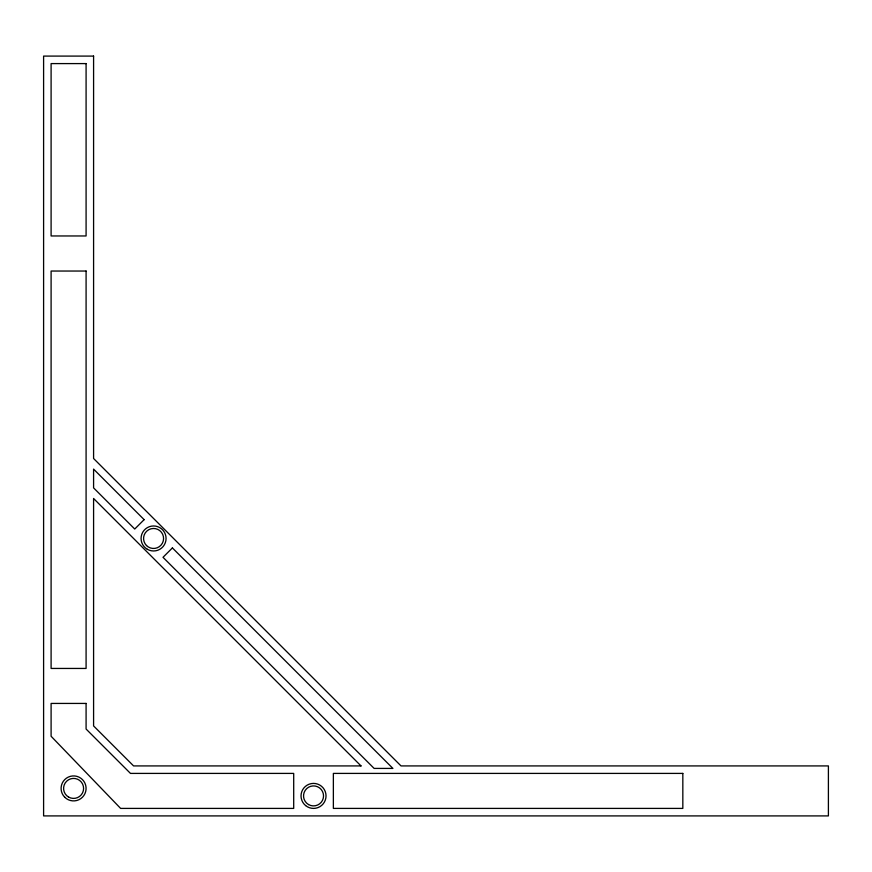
<?xml version="1.0" encoding="UTF-8"?>
<svg xmlns="http://www.w3.org/2000/svg" width="872" height="872" viewBox="0 0 872 872"><rect width="100%" height="100%" fill="white"/><g stroke="black" fill="none" stroke-linecap="round" stroke-linejoin="round"><path stroke-width="1.31" d="M144.131 519.647L134.735 529.032L93.587 487.884L93.587 469.103L144.131 519.647M172.405 547.921L163.01 557.306L374.121 768.417L392.901 768.417L172.405 547.921M93.587 56.091L43.6 56.091L43.6 815.909L828.4 815.909L828.4 765.921L401.011 765.921L93.587 458.498L93.587 56.091M86.088 63.591L51.099 63.591L51.099 235.963L86.088 235.963L86.088 63.591M86.088 271.039L51.099 271.039L51.099 668.442L86.088 668.442L86.088 271.039M86.088 703.432L51.099 703.432L51.099 736.251L120.619 808.409L293.701 808.409L293.701 773.409L130.473 773.409L86.088 729.036L86.088 703.432M361.019 765.921L133.579 765.921L93.587 725.929L93.587 498.479L361.019 765.921M682.831 773.409L333.366 773.409L333.366 808.409L682.831 808.409L682.831 773.409M68.594 797.073A9.995 9.995 0 0 0 83.592 788.408A9.995 9.995 0 0 0 68.594 779.753A9.995 9.995 0 0 0 68.594 797.073M308.535 804.562A9.995 9.995 0 0 0 323.534 795.907A9.995 9.995 0 0 0 308.535 787.253A9.995 9.995 0 0 0 308.535 804.562M146.507 545.545A9.995 9.995 0 0 0 163.228 541.065A9.995 9.995 0 0 0 150.987 528.813A9.995 9.995 0 0 0 146.507 545.545M147.324 549.295A12.491 12.491 0 0 0 166.072 538.471A12.491 12.491 0 0 0 147.324 527.647A12.491 12.491 0 0 0 147.324 549.295M305.614 805.575A12.491 12.491 0 0 0 325.866 797.934A12.491 12.491 0 0 0 309.124 784.211A12.491 12.491 0 0 0 305.614 805.575M64.757 797.248A12.491 12.491 0 0 0 85.663 791.645A12.491 12.491 0 0 0 70.359 776.342A12.491 12.491 0 0 0 64.757 797.248"/></g></svg>
